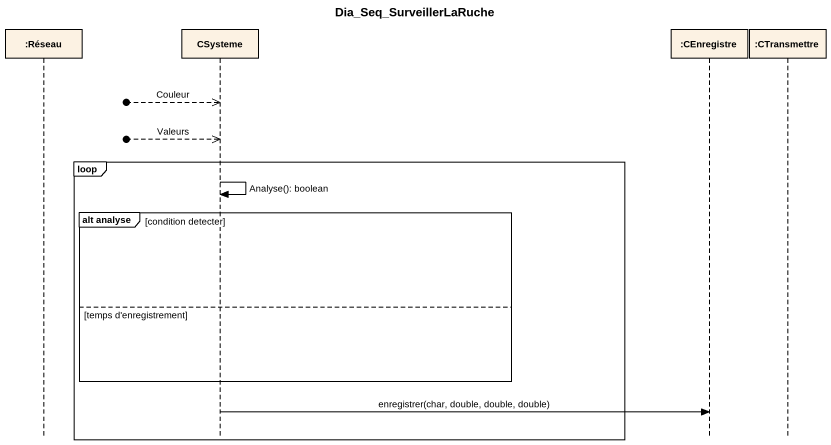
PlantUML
@startuml
title Dia_Seq_SurveillerLaRuche
hide footbox
participant ":Réseau" as Réseau
participant CSysteme
participant ":CEnregistre" as CEnregistre
participant ":CTransmettre" as CTransmettre

[o-->> CSysteme : Couleur
[o-->> CSysteme : Valeurs
loop
  CSysteme -> CSysteme : Analyse(): boolean
  group alt analyse [condition detecter]
  else temps d'enregistrement
  end
  CSysteme -> CEnregistre : enregistrer(char, double, double, double)
end
@enduml
